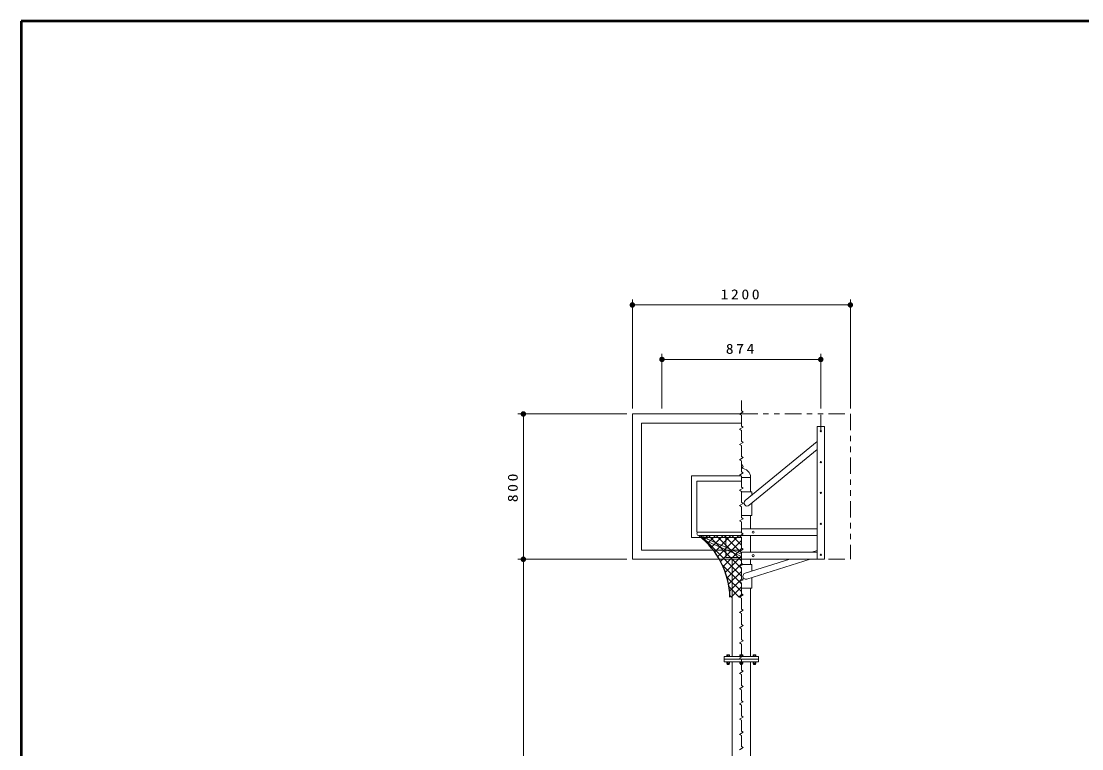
# Model space of a CAD drawing. Units: millimetres on the paper, scale 1:30. Extents: x -385 to 281, y 0 to 267.
# Drawn here: x -385 to -190.4, y 133.5 to 267 of the extents above; entities that cross this region are included whole.
import ezdxf

# ---------------------------------------------------------------- set-up
doc = ezdxf.new("R2010")
doc.units = ezdxf.units.MM
doc.linetypes.add('USER2', pattern=[6, 3, -1, 1, -1])
doc.linetypes.add('USER3', pattern=[8, 3, -1, 1, -1, 1, -1])
doc.layers.add('1_30', color=7, linetype='Continuous', lineweight=13)
doc.layers.add('NAKAMURA図枠', color=7, linetype='Continuous', lineweight=13)
doc.styles.add('ＭＳ ゴシック', font='')
doc.styles.get('ＭＳ ゴシック').set_extended_font_data('MS Gothic')

# ---------------------------------------------------------------- blocks, each defined once
blk = doc.blocks.new('filled_dot')
at = {"color": 0, "linetype": 'Continuous', "lineweight": -2, "const_width": 1.25}
blk.add_lwpolyline([(-0.625, 0, 1), (0.625, 0, 1)], format="xyb", close=True, dxfattribs=at)

msp = doc.modelspace()

# ---------------------------------------------------------------- linework, layer by layer
at = {"layer": '1_30'}
for p, q in [((-272.878, 195.94), (-272.878, 215.94)), ((-272.878, 214.94), (-232.878, 214.94)), ((-232.878, 195.94), (-232.878, 215.94)), ((-267.444, 195.94), (-267.444, 205.94)), ((-267.444, 204.94), (-238.311, 204.94)), ((-238.311, 195.94), (-238.311, 205.94)), ((-273.878, 194.94), (-293.878, 194.94)), ((-292.878, 168.273), (-292.878, 194.94)), ((-272.878, 194.94), (-252.878, 194.94)), ((-272.878, 194.94), (-272.878, 168.273)), ((-271.211, 193.273), (-252.878, 193.273)), ((-271.211, 193.273), (-271.211, 169.94)), ((-238.978, 192.606), (-238.978, 168.273)), ((-238.978, 192.606), (-237.644, 192.606)), ((-237.644, 192.606), (-237.644, 168.273)), ((-252.163, 179.047), (-238.978, 189.888)), ((-238.978, 188.42), (-251.443, 178.172)), ((-262.044, 183.606), (-262.044, 172.273)), ((-262.044, 183.606), (-252.878, 183.606)), ((-251.184, 183.273), (-252.878, 183.273)), ((-251.184, 183.273), (-251.184, 180.663)), ((-261.044, 182.606), (-261.044, 173.273)), ((-261.044, 182.606), (-252.878, 182.606)), ((-251.184, 182.038), (-251.184, 180.663)), ((-252.878, 180.663), (-250.973, 180.663)), ((-250.973, 180.025), (-250.973, 180.663)), ((-250.973, 178.558), (-250.973, 176.329)), ((-252.878, 176.329), (-250.973, 176.329)), ((-251.184, 176.329), (-251.184, 173.873)), ((-251.184, 176.329), (-251.184, 173.873)), ((-261.044, 173.273), (-252.878, 173.273)), ((-252.878, 173.273), (-260.713, 173.273)), ((-238.978, 173.873), (-252.878, 173.873)), ((-262.044, 172.273), (-252.878, 172.273)), ((-252.878, 172.606), (-260.711, 172.606)), ((-260.562, 172.491), (-260.447, 172.606)), ((-259.592, 171.897), (-259.8, 172.606)), ((-259.408, 171.686), (-259.328, 171.606)), ((-259.407, 171.686), (-252.878, 168.799)), ((-259.26, 172.187), (-259.383, 172.606)), ((-259.075, 171.977), (-252.878, 169.236)), ((-255.711, 170.489), (-255.711, 172.606)), ((-238.978, 172.606), (-252.878, 172.606)), ((-251.184, 172.606), (-251.184, 169.705)), ((-251.184, 172.606), (-251.184, 169.573)), ((-271.211, 169.94), (-252.878, 169.94)), ((-255.711, 168.606), (-255.711, 170.052)), ((-238.978, 169.573), (-252.878, 169.573)), ((-239.974, 169.573), (-238.978, 169.888)), ((-273.878, 168.273), (-293.878, 168.273)), ((-283.878, 168.273), (-293.878, 168.273)), ((-292.878, 86.606), (-292.878, 168.273)), ((-272.878, 168.273), (-252.878, 168.273)), ((-252.878, 168.606), (-255.711, 168.606)), ((-254.571, 168.273), (-254.571, 150.406)), ((-238.978, 168.306), (-252.878, 168.306)), ((-252.163, 165.714), (-243.974, 168.306)), ((-251.899, 164.611), (-240.289, 168.306)), ((-251.184, 168.306), (-251.184, 167.329)), ((-238.978, 168.273), (-237.644, 168.273)), ((-252.878, 167.329), (-250.973, 167.329)), ((-250.973, 167.329), (-250.973, 166.091)), ((-250.973, 164.906), (-250.973, 162.996)), ((-253.33, 161.338), (-252.878, 161.791)), ((-252.878, 162.996), (-250.973, 162.996)), ((-251.184, 162.996), (-251.184, 150.406)), ((-256.044, 150.406), (-256.044, 149.473)), ((-256.044, 150.406), (-249.711, 150.406)), ((-249.711, 149.94), (-256.044, 149.94)), ((-255.553, 150.723), (-255.553, 150.423)), ((-255.103, 150.74), (-255.486, 150.74)), ((-255.419, 150.423), (-255.419, 150.723)), ((-255.169, 150.423), (-255.169, 150.723)), ((-255.036, 150.723), (-255.036, 150.423)), ((-254.571, 151.448), (-254.571, 150.406)), ((-253.136, 150.723), (-253.136, 150.423)), ((-252.686, 150.74), (-253.069, 150.74)), ((-253.003, 150.423), (-253.003, 150.723)), ((-252.753, 150.423), (-252.753, 150.723)), ((-252.619, 150.723), (-252.619, 150.423)), ((-250.719, 150.723), (-250.719, 150.423)), ((-250.269, 150.74), (-250.653, 150.74)), ((-250.586, 150.423), (-250.586, 150.723)), ((-250.336, 150.423), (-250.336, 150.723)), ((-250.203, 150.723), (-250.203, 150.423)), ((-249.711, 150.406), (-249.711, 149.473)), ((-256.044, 149.473), (-249.711, 149.473)), ((-255.553, 149.457), (-255.553, 149.156)), ((-255.103, 149.14), (-255.486, 149.14)), ((-255.461, 148.992), (-255.461, 149.14)), ((-255.144, 149.094), (-255.444, 149.094)), ((-255.144, 149.054), (-255.444, 149.054)), ((-255.144, 149.014), (-255.444, 149.014)), ((-255.144, 148.975), (-255.444, 148.975)), ((-255.419, 149.156), (-255.419, 149.457)), ((-255.169, 149.156), (-255.169, 149.457)), ((-255.128, 148.992), (-255.128, 149.14)), ((-255.036, 149.457), (-255.036, 149.156)), ((-254.571, 149.473), (-254.571, 66.606)), ((-253.136, 149.457), (-253.136, 149.156)), ((-252.686, 149.14), (-253.069, 149.14)), ((-253.044, 148.992), (-253.044, 149.14)), ((-252.728, 149.094), (-253.028, 149.094)), ((-252.728, 149.054), (-253.028, 149.054)), ((-252.728, 149.014), (-253.028, 149.014)), ((-252.728, 148.975), (-253.028, 148.975)), ((-253.003, 149.156), (-253.003, 149.457)), ((-252.753, 149.156), (-252.753, 149.457)), ((-252.711, 148.992), (-252.711, 149.14)), ((-252.619, 149.457), (-252.619, 149.156)), ((-251.184, 149.473), (-251.184, 66.606)), ((-250.719, 149.457), (-250.719, 149.156)), ((-250.269, 149.14), (-250.653, 149.14)), ((-250.628, 148.992), (-250.628, 149.14)), ((-250.311, 149.094), (-250.611, 149.094)), ((-250.311, 149.054), (-250.611, 149.054)), ((-250.311, 149.014), (-250.611, 149.014)), ((-250.311, 148.975), (-250.611, 148.975)), ((-250.586, 149.156), (-250.586, 149.457)), ((-250.336, 149.156), (-250.336, 149.457)), ((-250.294, 148.992), (-250.294, 149.14)), ((-250.203, 149.457), (-250.203, 149.156))]:
    msp.add_line(p, q, dxfattribs=at)
at = {"layer": '1_30', "linetype": 'USER3'}
for p, q in [((-252.878, 194.94), (-232.878, 194.94)), ((-232.878, 194.94), (-232.878, 168.273)), ((-252.878, 168.273), (-232.878, 168.273))]:
    msp.add_line(p, q, dxfattribs=at)
at = {"layer": '1_30', "linetype": 'USER2'}
msp.add_line((-238.311, 191.773), (-238.311, 194.94), dxfattribs=at)
at = {"layer": '1_30', "color": 160, "lineweight": 25}
for p, q in [((-260.302, 172.606), (-252.878, 165.182)), ((-259.793, 171.846), (-259.032, 172.606)), ((-259.072, 171.152), (-257.618, 172.606)), ((-258.888, 172.606), (-252.878, 166.596)), ((-258.401, 170.409), (-256.204, 172.606)), ((-257.779, 169.617), (-254.79, 172.606)), ((-257.474, 172.606), (-252.878, 168.01)), ((-257.207, 168.775), (-253.376, 172.606)), ((-256.688, 167.879), (-252.878, 171.69)), ((-256.059, 172.606), (-252.878, 169.425)), ((-254.645, 172.606), (-252.878, 170.839)), ((-253.231, 172.606), (-252.878, 172.253)), ((-256.225, 166.928), (-252.878, 170.276)), ((-255.822, 165.917), (-252.878, 168.862)), ((-255.486, 164.839), (-252.878, 167.447)), ((-256.384, 167.274), (-252.878, 163.768)), ((-255.224, 163.687), (-252.878, 166.033)), ((-255.533, 165.009), (-252.878, 162.354)), ((-255.05, 162.446), (-252.878, 164.619)), ((-255.144, 163.206), (-253.276, 161.338)), ((-254.995, 161.643), (-254.691, 161.338)), ((-254.744, 161.338), (-252.878, 163.205))]:
    msp.add_line(p, q, dxfattribs=at)
at = {"layer": '1_30', "color": 211}
msp.add_lwpolyline([(-253.224, 133.323), (-252.531, 133.723), (-252.878, 133.923), (-252.878, 135.923), (-253.224, 136.123), (-252.531, 136.523), (-252.878, 136.723), (-252.878, 138.723), (-253.224, 138.923), (-252.531, 139.323), (-252.878, 139.523), (-252.878, 141.523), (-253.224, 141.723), (-252.531, 142.123), (-252.878, 142.323), (-252.878, 144.323), (-253.224, 144.523), (-252.531, 144.923), (-252.878, 145.123), (-252.878, 147.123), (-253.224, 147.323), (-252.531, 147.723), (-252.878, 147.923), (-252.878, 149.923), (-253.224, 150.123), (-252.531, 150.523), (-252.878, 150.723), (-252.878, 152.723), (-253.224, 152.923), (-252.531, 153.323), (-252.878, 153.523), (-252.878, 155.523), (-253.224, 155.723), (-252.531, 156.123), (-252.878, 156.323), (-252.878, 158.323), (-253.224, 158.523), (-252.531, 158.923), (-252.878, 159.123), (-252.878, 161.123), (-253.224, 161.323), (-252.531, 161.723), (-252.878, 161.923), (-252.878, 163.923), (-253.224, 164.123), (-252.531, 164.523), (-252.878, 164.723), (-252.878, 166.723), (-253.224, 166.923), (-252.531, 167.323), (-252.878, 167.523), (-252.878, 169.523), (-253.224, 169.723), (-252.531, 170.123), (-252.878, 170.323), (-252.878, 172.323), (-253.224, 172.523), (-252.531, 172.923), (-252.878, 173.123), (-252.878, 175.123), (-253.224, 175.323), (-252.531, 175.723), (-252.878, 175.923), (-252.878, 177.923), (-253.224, 178.123), (-252.531, 178.523), (-252.878, 178.723), (-252.878, 180.723), (-253.224, 180.923), (-252.531, 181.323), (-252.878, 181.523), (-252.878, 183.523), (-253.224, 183.723), (-252.531, 184.123), (-252.878, 184.323), (-252.878, 186.323), (-253.224, 186.523), (-252.531, 186.923), (-252.878, 187.123), (-252.878, 189.123), (-253.224, 189.323), (-252.531, 189.723), (-252.878, 189.923), (-252.878, 191.923), (-253.224, 192.123), (-252.531, 192.523), (-252.878, 192.723), (-252.878, 194.723), (-253.224, 194.923), (-252.531, 195.323), (-252.878, 195.523), (-252.878, 197.399)], dxfattribs=at)
at = {"layer": '1_30'}
for centre, radius in [((-238.311, 191.773), 0.117), ((-238.311, 186.106), 0.117), ((-238.311, 180.44), 0.117), ((-250.711, 173.24), 0.2), ((-238.311, 174.773), 0.117), ((-250.711, 168.94), 0.2), ((-238.311, 169.106), 0.117)]:
    msp.add_circle(centre, radius, dxfattribs=at)
for centre, radius, start, end in [((-252.878, 185.3), 0.333, 270, 90), ((-252.878, 185.3), 0.3, 270, 90), ((-252.878, 183.273), 1.693, 0, 90), ((-251.803, 178.609), 0.567, 129.4267, 309.4267), ((-260.711, 172.94), 0.333, 90, 270), ((-259.272, 171.991), 0.333, 196.39085, 246.14548), ((-258.94, 172.281), 0.333, 196.39349, 246.14741), ((-252.031, 165.163), 0.567, 103.43005, 283.43005), ((-255.486, 150.595), 0.145, 62.56955, 117.43045), ((-255.486, 150.551), 0.145, 242.56955, 297.43045), ((-255.294, 150.251), 0.488, 75.17105, 104.83035), ((-255.294, 150.895), 0.488, 255.16965, 284.82895), ((-255.103, 150.595), 0.145, 62.56955, 117.43045), ((-255.103, 150.551), 0.145, 242.56955, 297.43045), ((-253.069, 150.595), 0.145, 62.56955, 117.43045), ((-253.069, 150.551), 0.145, 242.56955, 297.43045), ((-252.878, 150.251), 0.488, 75.17105, 104.83035), ((-252.878, 150.895), 0.488, 255.16965, 284.82895), ((-252.686, 150.595), 0.145, 62.56955, 117.43045), ((-252.686, 150.551), 0.145, 242.56955, 297.43045), ((-250.653, 150.595), 0.145, 62.56955, 117.43045), ((-250.653, 150.551), 0.145, 242.56955, 297.43045), ((-250.461, 150.251), 0.488, 75.17105, 104.83035), ((-250.461, 150.895), 0.488, 255.16965, 284.82895), ((-250.269, 150.595), 0.145, 62.56955, 117.43045), ((-250.269, 150.551), 0.145, 242.56955, 297.43045), ((-255.486, 149.328), 0.145, 62.56955, 117.43045), ((-255.486, 149.284), 0.145, 242.56955, 297.43045), ((-255.444, 149.11), 0.0167, 180, 270), ((-255.444, 149.071), 0.0167, 180, 270), ((-255.444, 149.031), 0.0167, 180, 270), ((-255.444, 148.992), 0.0167, 180, 270), ((-255.294, 148.985), 0.488, 75.17105, 104.83035), ((-255.294, 149.628), 0.488, 255.16965, 284.82895), ((-255.103, 149.328), 0.145, 62.56955, 117.43045), ((-255.103, 149.284), 0.145, 242.56955, 297.43045), ((-255.144, 149.11), 0.0167, 270, 0), ((-255.144, 149.071), 0.0167, 270, 0), ((-255.144, 149.031), 0.0167, 270, 0), ((-255.144, 148.992), 0.0167, 270, 0), ((-253.069, 149.328), 0.145, 62.56955, 117.43045), ((-253.069, 149.284), 0.145, 242.56955, 297.43045), ((-253.028, 149.11), 0.0167, 180, 270), ((-253.028, 149.071), 0.0167, 180, 270), ((-253.028, 149.031), 0.0167, 180, 270), ((-253.028, 148.992), 0.0167, 180, 270), ((-252.878, 148.985), 0.488, 75.17105, 104.83035), ((-252.878, 149.628), 0.488, 255.16965, 284.82895), ((-252.686, 149.328), 0.145, 62.56955, 117.43045), ((-252.686, 149.284), 0.145, 242.56955, 297.43045), ((-252.728, 149.11), 0.0167, 270, 0), ((-252.728, 149.071), 0.0167, 270, 0), ((-252.728, 149.031), 0.0167, 270, 0), ((-252.728, 148.992), 0.0167, 270, 0), ((-250.653, 149.328), 0.145, 62.56955, 117.43045), ((-250.653, 149.284), 0.145, 242.56955, 297.43045), ((-250.611, 149.11), 0.0167, 180, 270), ((-250.611, 149.071), 0.0167, 180, 270), ((-250.611, 149.031), 0.0167, 180, 270), ((-250.611, 148.992), 0.0167, 180, 270), ((-250.461, 148.985), 0.488, 75.17105, 104.83035), ((-250.461, 149.628), 0.488, 255.16965, 284.82895), ((-250.269, 149.328), 0.145, 62.56955, 117.43045), ((-250.269, 149.284), 0.145, 242.56955, 297.43045), ((-250.311, 149.11), 0.0167, 270, 0), ((-250.311, 149.071), 0.0167, 270, 0), ((-250.311, 149.031), 0.0167, 270, 0), ((-250.311, 148.992), 0.0167, 270, 0)]:
    msp.add_arc(centre, radius, start, end, dxfattribs=at)
at = {"layer": '1_30', "color": 160, "lineweight": 25}
msp.add_arc((-269.499, 161.053), 14.516, 1.12488, 52.74081, dxfattribs=at)
at = {"layer": 'NAKAMURA図枠', "lineweight": 50}
for p, q in [((-385, 267), (-385, 0)), ((0, 267), (-385, 267))]:
    msp.add_line(p, q, dxfattribs=at)

# ---------------------------------------------------------------- block references
at = {"layer": '1_30', "xscale": 0.4, "yscale": 0.4}
for p in [(-272.878, 214.94), (-267.444, 204.94)]:
    msp.add_blockref('filled_dot', p, dxfattribs=at)
for p, rotation in [((-232.878, 214.94), 180), ((-238.311, 204.94), 180), ((-292.878, 194.94), 270), ((-292.878, 168.273), 90), ((-292.878, 168.273), 270)]:
    msp.add_blockref('filled_dot', p, dxfattribs=dict(at, rotation=rotation))

# ---------------------------------------------------------------- texts
at = {"layer": '1_30', "char_height": 1.833, "attachment_point": 8, "style": 'ＭＳ ゴシック'}
for s, insert in [('\\T1.33;\\W1.15;1200', (-252.878, 215.94)), ('\\T1.33;\\W1.15;874', (-252.878, 205.94))]:
    msp.add_mtext(s, dxfattribs=dict(at, insert=insert))
at = {"layer": '1_30', "insert": (-293.878, 181.606), "char_height": 1.833, "attachment_point": 8, "rotation": 90, "style": 'ＭＳ ゴシック'}
msp.add_mtext('\\T1.33;\\W1.15;800', dxfattribs=at)

doc.saveas('drawing.dxf')
